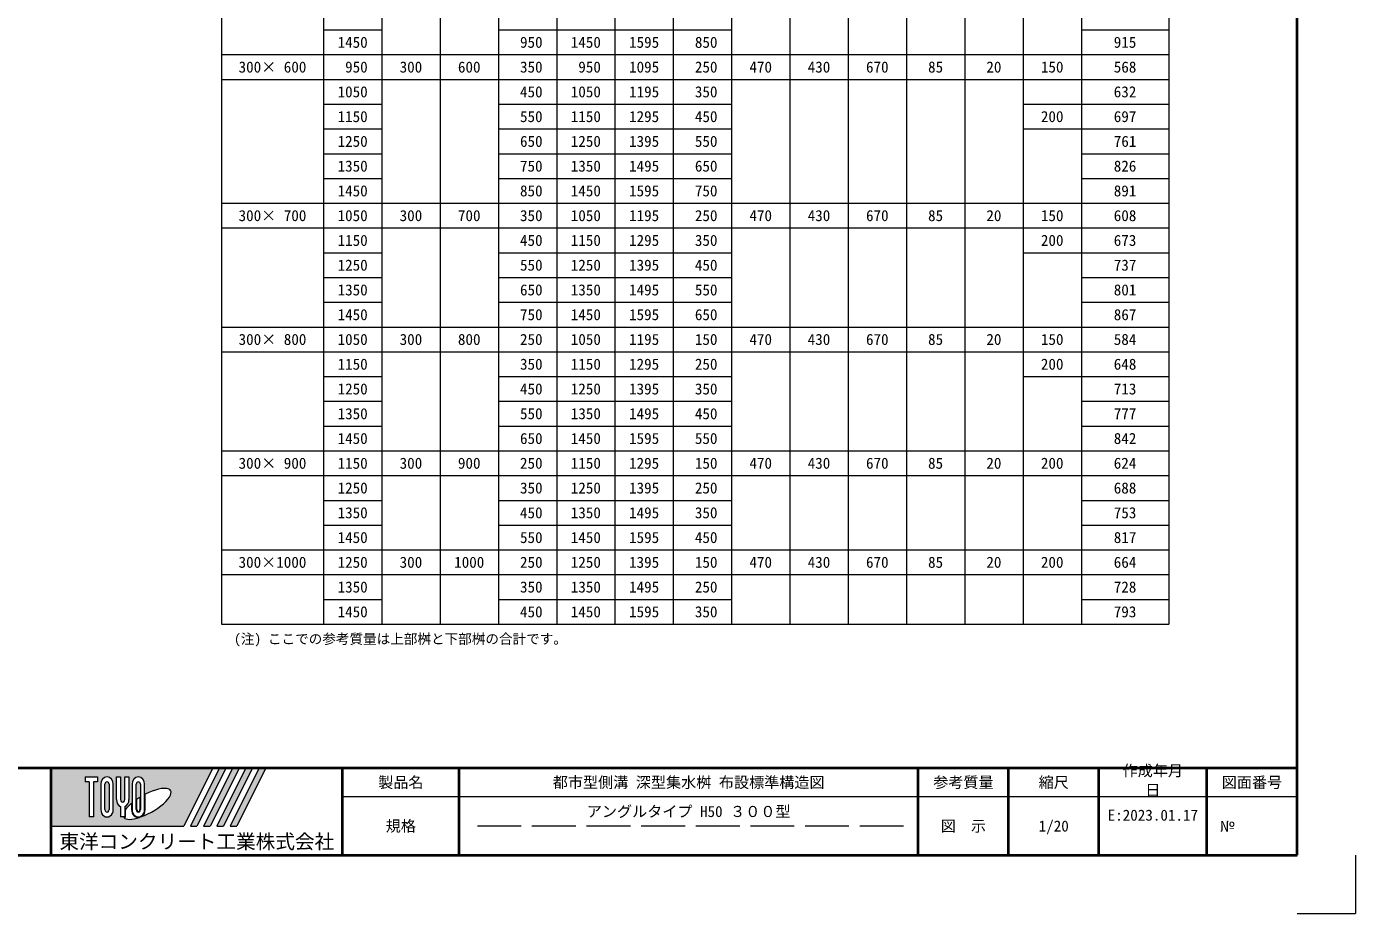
# Model space of a CAD drawing. Units: millimetres at full size; details may follow other scales. Extents: x 87398 to 114821, y -118528 to -105583.
# Drawn here: x 101173 to 105732, y -111728 to -108684 of the extents above; entities that cross this region are included whole.
import ezdxf
from ezdxf.enums import TextEntityAlignment as Align

# ---------------------------------------------------------------- set-up
doc = ezdxf.new("R2010")
doc.units = ezdxf.units.MM
doc.header["$LTSCALE"] = 25
doc.linetypes.add('DASHED', pattern=[7.5, 6, -1.5])
for name, color, linetype, lineweight in [('Defpoints_2', 8, 'Continuous', 0), ('図枠', 7, 'Continuous', 5), ('寸法・材料表', 7, 'Continuous', 13)]:
    doc.layers.add(name, color=color, linetype=linetype, lineweight=lineweight)
doc.styles.add('ＭＳ ゴシック', font='')
doc.styles.get('ＭＳ ゴシック').set_extended_font_data('MS Gothic')

msp = doc.modelspace()

# ---------------------------------------------------------------- hatches: boundary and pattern name
at = {"layer": '図枠'}
h = msp.add_hatch(color=256, dxfattribs=at)
h.paths.add_polyline_path([(101256.7, -111228.12), (101256.7, -111428.12), (101712.01, -111428.12), (101812.01, -111228.12)])
edge = h.paths.add_edge_path(flags=16)
edge.add_ellipse((101586.14, -111351.96), major_axis=(80.81, 45.23), ratio=0.3471473, start_angle=-144.31122, end_angle=72.1899, ccw=False)
edge.add_ellipse((101556.22, -111371.49), major_axis=(0, 27.5), ratio=0.8463542, start_angle=-160.70346, end_angle=-90)
edge.add_line((101579.5, -111371.49), (101579.5, -111319.07))
edge = h.paths.add_edge_path(flags=16)
edge.add_ellipse((101556.22, -111284.76), major_axis=(0, 25.38), ratio=0.8463542, start_angle=-90, end_angle=90, ccw=False)
edge.add_line((101577.7, -111284.76), (101577.7, -111371.49))
edge.add_ellipse((101556.22, -111371.49), major_axis=(0, 25.38), ratio=0.8463542, start_angle=90, end_angle=-90, ccw=False)
edge.add_line((101534.74, -111371.49), (101534.74, -111284.76))
edge = h.paths.add_edge_path(flags=16)
edge.add_line((101563.38, -111284.76), (101563.38, -111371.49))
edge.add_ellipse((101556.22, -111371.49), major_axis=(0, 8.46), ratio=0.8463542, start_angle=90, end_angle=-90, ccw=False)
edge.add_line((101549.06, -111371.49), (101549.06, -111284.76))
edge.add_ellipse((101556.22, -111284.76), major_axis=(0, 8.46), ratio=0.8463542, start_angle=-90, end_angle=90, ccw=False)
edge = h.paths.add_edge_path(flags=16)
edge.add_line((101561.59, -111329.09), (101561.59, -111371.49))
edge.add_ellipse((101556.22, -111371.49), major_axis=(0, 6.35), ratio=0.8463542, start_angle=90, end_angle=-90, ccw=False)
edge.add_line((101550.85, -111371.49), (101550.85, -111336.03))
edge.add_ellipse((101586.14, -111351.96), major_axis=(80.81, 45.23), ratio=0.3471473, start_angle=107.79174, end_angle=126.47132, ccw=False)
edge = h.paths.add_edge_path(flags=16)
edge.add_ellipse((101502.51, -111337.11), major_axis=(0, 25.38), ratio=0.8463542, start_angle=-163.34117, end_angle=-90, ccw=False)
edge.add_line((101509.67, -111361.05), (101509.67, -111396.87))
edge.add_line((101509.67, -111396.87), (101495.35, -111396.87))
edge.add_line((101495.35, -111396.87), (101495.35, -111361.05))
edge.add_ellipse((101502.51, -111337.11), major_axis=(0, 25.38), ratio=0.8463542, start_angle=90, end_angle=163.34117, ccw=False)
edge.add_line((101481.03, -111337.11), (101481.03, -111259.37))
edge.add_line((101481.03, -111259.37), (101495.35, -111259.37))
edge.add_line((101495.35, -111259.37), (101495.35, -111337.11))
edge.add_ellipse((101502.51, -111337.11), major_axis=(0, 8.46), ratio=0.8463542, start_angle=90, end_angle=-90)
edge.add_line((101509.67, -111337.11), (101509.67, -111259.37))
edge.add_line((101509.67, -111259.37), (101523.99, -111259.37))
edge.add_line((101523.99, -111259.37), (101523.99, -111337.11))
edge = h.paths.add_edge_path(flags=16)
edge.add_line((101532.95, -111349.6), (101532.95, -111371.49))
edge.add_ellipse((101556.22, -111371.49), major_axis=(0, 27.5), ratio=0.8463542, start_angle=90, end_angle=-171.54427)
edge.add_ellipse((101586.14, -111351.96), major_axis=(80.81, 45.23), ratio=0.3471473, start_angle=-178.64954, end_angle=-148.29244, ccw=False)
edge.add_line((101506.59, -111398.99), (101511.46, -111398.99))
edge.add_line((101511.46, -111398.99), (101511.46, -111372.17))
edge.add_ellipse((101586.14, -111351.96), major_axis=(80.81, 45.23), ratio=0.3471473, start_angle=148.21912, end_angle=165.90812, ccw=False)
edge = h.paths.add_edge_path(flags=16)
edge.add_ellipse((101448.8, -111284.76), major_axis=(0, 25.38), ratio=0.8463542, start_angle=-90, end_angle=90, ccw=False)
edge.add_line((101470.28, -111284.76), (101470.28, -111371.49))
edge.add_ellipse((101448.8, -111371.49), major_axis=(0, 25.38), ratio=0.8463542, start_angle=90, end_angle=-90, ccw=False)
edge.add_line((101427.31, -111371.49), (101427.31, -111284.76))
edge = h.paths.add_edge_path(flags=16)
edge.add_line((101455.96, -111284.76), (101455.96, -111371.49))
edge.add_ellipse((101448.8, -111371.49), major_axis=(0, 8.46), ratio=0.8463542, start_angle=90, end_angle=-90, ccw=False)
edge.add_line((101441.64, -111371.49), (101441.64, -111284.76))
edge.add_ellipse((101448.8, -111284.76), major_axis=(0, 8.46), ratio=0.8463542, start_angle=-90, end_angle=90, ccw=False)
h.paths.add_polyline_path([(101416.57, -111259.37), (101416.57, -111276.3), (101402.25, -111276.3), (101402.25, -111396.87), (101387.93, -111396.87), (101387.93, -111276.3), (101373.6, -111276.3), (101373.6, -111259.37)], flags=16)
for points in [[(101734.7, -111428.12), (101757.38, -111428.12), (101857.38, -111228.12), (101834.7, -111228.12)], [(101902.76, -111228.12), (101880.07, -111228.12), (101780.07, -111428.12), (101802.76, -111428.12)], [(101948.13, -111228.12), (101925.45, -111228.12), (101825.45, -111428.12), (101848.13, -111428.12)], [(101993.51, -111228.12), (101970.82, -111228.12), (101870.82, -111428.12), (101893.51, -111428.12)]]:
    msp.add_hatch(color=256, dxfattribs=at).paths.add_polyline_path(points)

# ---------------------------------------------------------------- linework, layer by layer
at = {"layer": 'Defpoints_2'}
for p, q in [((101841.36, -108865.05), (102191.36, -108865.05)), ((102391.36, -108865.05), (102791.36, -108865.05)), ((103591.36, -108865.05), (104791.36, -108865.05)), ((104591.36, -109035.05), (104791.36, -109035.05)), ((101841.36, -109375.05), (102191.36, -109375.05)), ((102391.36, -109375.05), (102791.36, -109375.05)), ((103591.36, -109375.05), (104591.36, -109375.05)), ((104591.36, -109460.05), (104791.36, -109460.05)), ((101841.36, -109800.05), (102191.36, -109800.05)), ((102391.36, -109800.05), (102791.36, -109800.05)), ((103591.36, -109800.05), (104591.36, -109800.05)), ((104591.36, -109885.05), (104791.36, -109885.05)), ((101841.36, -110225.05), (102191.36, -110225.05)), ((102391.36, -110225.05), (102791.36, -110225.05)), ((103591.36, -110225.05), (104791.36, -110225.05)), ((101841.36, -110565.05), (102191.36, -110565.05)), ((102391.36, -110565.05), (102791.36, -110565.05)), ((103591.36, -110565.05), (104791.36, -110565.05))]:
    msp.add_line(p, q, dxfattribs=at)
at = {"layer": 'Defpoints_2', "color": 1, "lineweight": 13}
for p in [(105731.7, -111528.12), (105531.7, -111728.12)]:
    msp.add_line(p, (105731.7, -111728.12), dxfattribs=at)
at = {"layer": '図枠', "lineweight": 40}
for p, q in [((105531.7, -111528.12), (105531.7, -105988.12)), ((97731.7, -111228.12), (105531.7, -111228.12)), ((101256.7, -111528.12), (101256.7, -111228.12)), ((102256.7, -111528.12), (102256.7, -111228.12)), ((102656.7, -111528.12), (102656.7, -111228.12)), ((104231.7, -111528.12), (104231.7, -111228.12)), ((104541.7, -111528.12), (104541.7, -111228.12)), ((104851.7, -111528.12), (104851.7, -111228.12)), ((105221.7, -111528.12), (105221.7, -111228.12)), ((97731.7, -111528.12), (105531.7, -111528.12))]:
    msp.add_line(p, q, dxfattribs=at)
at = {"layer": '図枠'}
for p, q in [((101256.7, -111228.12), (101812.01, -111228.12)), ((101812.01, -111228.12), (101712.01, -111428.12)), ((101834.7, -111228.12), (101734.7, -111428.12)), ((101857.38, -111228.12), (101757.38, -111428.12)), ((101880.07, -111228.12), (101780.07, -111428.12)), ((101902.76, -111228.12), (101802.76, -111428.12)), ((101925.45, -111228.12), (101825.45, -111428.12)), ((101834.7, -111228.12), (101857.38, -111228.12)), ((101948.13, -111228.12), (101848.13, -111428.12)), ((101970.82, -111228.12), (101870.82, -111428.12)), ((101880.07, -111228.12), (101902.76, -111228.12)), ((101993.51, -111228.12), (101893.51, -111428.12)), ((101925.45, -111228.12), (101948.13, -111228.12)), ((101970.82, -111228.12), (101993.51, -111228.12)), ((101373.6, -111259.37), (101373.6, -111276.3)), ((101373.6, -111259.37), (101416.57, -111259.37)), ((101387.93, -111276.3), (101373.6, -111276.3)), ((101387.93, -111276.3), (101387.93, -111396.87)), ((101402.25, -111276.3), (101402.25, -111396.87)), ((101416.57, -111276.3), (101402.25, -111276.3)), ((101416.57, -111259.37), (101416.57, -111276.3)), ((101427.31, -111284.76), (101427.31, -111371.49)), ((101441.64, -111371.49), (101441.64, -111284.76)), ((101455.96, -111284.76), (101455.96, -111371.49)), ((101470.28, -111371.49), (101470.28, -111284.76)), ((101481.03, -111259.37), (101495.35, -111259.37)), ((101481.03, -111337.11), (101481.03, -111259.37)), ((101495.35, -111259.37), (101495.35, -111337.11)), ((101509.67, -111259.37), (101523.99, -111259.37)), ((101509.67, -111337.11), (101509.67, -111259.37)), ((101523.99, -111259.37), (101523.99, -111337.11)), ((101534.74, -111284.76), (101534.74, -111371.49)), ((101549.06, -111371.49), (101549.06, -111284.76)), ((101563.38, -111284.76), (101563.38, -111371.49)), ((101577.7, -111371.49), (101577.7, -111284.76)), ((101561.59, -111329.09), (101561.59, -111371.49)), ((101579.5, -111371.49), (101579.5, -111319.07)), ((101495.35, -111361.05), (101495.35, -111396.87)), ((101509.67, -111361.05), (101509.67, -111396.87)), ((101511.46, -111372.17), (101511.46, -111398.99)), ((101532.95, -111349.6), (101532.95, -111371.49)), ((101550.85, -111371.49), (101550.85, -111336.03)), ((101402.25, -111396.87), (101387.93, -111396.87)), ((101509.67, -111396.87), (101495.35, -111396.87)), ((101506.59, -111398.99), (101511.46, -111398.99)), ((101256.7, -111428.12), (101712.01, -111428.12)), ((101734.7, -111428.12), (101757.38, -111428.12)), ((101780.07, -111428.12), (101802.76, -111428.12)), ((101825.45, -111428.12), (101848.13, -111428.12)), ((101870.82, -111428.12), (101893.51, -111428.12))]:
    msp.add_line(p, q, dxfattribs=at)
at = {"layer": '図枠', "lineweight": 13}
msp.add_line((105531.7, -111328.12), (102256.7, -111328.12), dxfattribs=at)
at = {"layer": '図枠', "linetype": 'DASHED', "lineweight": 9}
msp.add_line((104181.7, -111428.12), (102706.7, -111428.12), dxfattribs=at)
at = {"layer": '図枠'}
for centre, major_axis, ratio, start_param, end_param in [((101448.8, -111284.76), (0, 25.38), 0.846354, 4.712389, 7.8539816), ((101448.8, -111284.76), (0, 8.46), 0.846354, 4.712389, 7.8539816), ((101556.22, -111284.76), (0, 25.38), 0.846354, 4.712389, 7.8539816), ((101556.22, -111284.76), (0, 8.46), 0.846354, 4.712389, 7.8539816), ((101586.14, -111351.96), (80.81, 45.23), 0.347147, 1.6817405, 1.8219833), ((101586.14, -111351.96), (80.81, 45.23), 0.347147, 4.2621853, 7.7429163), ((101448.8, -111371.49), (0, 25.38), 0.846354, 1.5707963, 4.712389), ((101448.8, -111371.49), (0, 8.46), 0.846354, 1.5707963, 4.712389), ((101502.51, -111337.11), (0, 25.38), 0.846354, 1.5707963, 2.8017557), ((101502.51, -111337.11), (0, 8.46), 0.846354, 1.5707963, 4.712389), ((101502.51, -111337.11), (0, 25.38), 0.846354, 3.4814296, 4.712389), ((101586.14, -111351.96), (80.81, 45.23), 0.347147, 2.0815197, 2.5155126), ((101556.22, -111371.49), (0, 27.5), 0.846354, 1.5707963, 3.3154679), ((101556.22, -111371.49), (0, 25.38), 0.846354, 1.5707963, 4.712389), ((101556.22, -111371.49), (0, 8.46), 0.846354, 1.5707963, 4.712389), ((101556.22, -111371.49), (0, 6.35), 0.846354, 1.5707963, 4.712389), ((101556.22, -111371.49), (0, 27.5), 0.846354, 3.5338438, 4.712389), ((101586.14, -111351.96), (80.81, 45.23), 0.347147, 3.2093975, 4.2004451)]:
    msp.add_ellipse(centre, major_axis=major_axis, ratio=ratio, start_param=start_param, end_param=end_param, dxfattribs=at)
at = {"layer": '寸法・材料表'}
for p, q in [((101841.36, -106570.05), (101841.36, -110735.05)), ((102391.36, -106570.05), (102391.36, -110735.05)), ((104791.36, -106570.05), (104791.36, -110735.05)), ((105091.36, -106570.05), (105091.36, -110735.05)), ((102191.36, -106655.05), (102191.36, -110735.05)), ((102591.36, -106655.05), (102591.36, -110735.05)), ((102791.36, -106655.05), (102791.36, -110735.05)), ((102991.36, -106655.05), (102991.36, -110735.05)), ((103191.36, -106655.05), (103191.36, -110735.05)), ((103391.36, -106655.05), (103391.36, -110735.05)), ((103591.36, -106655.05), (103591.36, -110735.05)), ((103791.36, -106655.05), (103791.36, -110735.05)), ((103991.36, -106655.05), (103991.36, -110735.05)), ((104191.36, -106655.05), (104191.36, -110735.05)), ((104391.36, -106655.05), (104391.36, -110735.05)), ((104591.36, -106655.05), (104591.36, -110735.05)), ((102191.36, -108695.05), (102391.36, -108695.05)), ((102791.36, -108695.05), (103591.36, -108695.05)), ((104791.36, -108695.05), (105091.36, -108695.05)), ((101841.36, -108780.05), (105091.36, -108780.05)), ((102191.36, -108865.05), (102391.36, -108865.05)), ((102791.36, -108865.05), (103591.36, -108865.05)), ((104791.36, -108865.05), (105091.36, -108865.05)), ((102191.36, -108950.05), (102391.36, -108950.05)), ((102791.36, -108950.05), (103591.36, -108950.05)), ((104591.36, -108950.05), (105091.36, -108950.05)), ((102191.36, -109035.05), (102391.36, -109035.05)), ((102791.36, -109035.05), (103591.36, -109035.05)), ((104791.36, -109035.05), (105091.36, -109035.05)), ((102191.36, -109120.05), (102391.36, -109120.05)), ((102791.36, -109120.05), (103591.36, -109120.05)), ((104791.36, -109120.05), (105091.36, -109120.05)), ((102191.36, -109205.05), (102391.36, -109205.05)), ((102791.36, -109205.05), (103591.36, -109205.05)), ((104791.36, -109205.05), (105091.36, -109205.05)), ((101841.36, -109290.05), (105091.36, -109290.05)), ((102191.36, -109375.05), (102391.36, -109375.05)), ((102791.36, -109375.05), (103591.36, -109375.05)), ((104591.36, -109375.05), (105091.36, -109375.05)), ((102191.36, -109460.05), (102391.36, -109460.05)), ((102791.36, -109460.05), (103591.36, -109460.05)), ((104791.36, -109460.05), (105091.36, -109460.05)), ((102191.36, -109545.05), (102391.36, -109545.05)), ((102791.36, -109545.05), (103591.36, -109545.05)), ((104791.36, -109545.05), (105091.36, -109545.05)), ((102191.36, -109630.05), (102391.36, -109630.05)), ((102791.36, -109630.05), (103591.36, -109630.05)), ((104791.36, -109630.05), (105091.36, -109630.05)), ((101841.36, -109715.05), (105091.36, -109715.05)), ((102191.36, -109800.05), (102391.36, -109800.05)), ((102791.36, -109800.05), (103591.36, -109800.05)), ((104591.36, -109800.05), (105091.36, -109800.05)), ((102191.36, -109885.05), (102391.36, -109885.05)), ((102791.36, -109885.05), (103591.36, -109885.05)), ((104791.36, -109885.05), (105091.36, -109885.05)), ((102191.36, -109970.05), (102391.36, -109970.05)), ((102791.36, -109970.05), (103591.36, -109970.05)), ((104791.36, -109970.05), (105091.36, -109970.05)), ((102191.36, -110055.05), (102391.36, -110055.05)), ((102791.36, -110055.05), (103591.36, -110055.05)), ((104791.36, -110055.05), (105091.36, -110055.05)), ((101841.36, -110140.05), (105091.36, -110140.05)), ((102191.36, -110225.05), (102391.36, -110225.05)), ((102791.36, -110225.05), (103591.36, -110225.05)), ((104791.36, -110225.05), (105091.36, -110225.05)), ((102191.36, -110310.05), (102391.36, -110310.05)), ((102791.36, -110310.05), (103591.36, -110310.05)), ((104791.36, -110310.05), (105091.36, -110310.05)), ((102191.36, -110395.05), (102391.36, -110395.05)), ((102791.36, -110395.05), (103591.36, -110395.05)), ((104791.36, -110395.05), (105091.36, -110395.05)), ((101841.36, -110480.05), (105091.36, -110480.05)), ((102191.36, -110565.05), (102391.36, -110565.05)), ((102791.36, -110565.05), (103591.36, -110565.05)), ((104791.36, -110565.05), (105091.36, -110565.05)), ((102191.36, -110650.05), (102391.36, -110650.05)), ((102791.36, -110650.05), (103591.36, -110650.05)), ((104791.36, -110650.05), (105091.36, -110650.05)), ((101841.36, -110735.05), (105091.36, -110735.05))]:
    msp.add_line(p, q, dxfattribs=at)

# ---------------------------------------------------------------- texts
at = {"layer": '図枠', "style": 'ＭＳ ゴシック'}
for s, p in [('作成年月', (104933.1, -111218.89)), ('日', (105010.8, -111285.56))]:
    msp.add_text(s, height=37.98, dxfattribs=at).set_placement(p, align=Align.TOP_LEFT)
for s, height, p in [('製品名', 37.98, (102456.7, -111278.12)), ('都市型側溝 深型集水桝 布設標準構造図', 37.98, (103444.2, -111278.12)), ('参考質量', 37.98, (104386.7, -111278.12)), ('縮尺', 37.98, (104696.7, -111278.12)), ('図面番号', 37.98, (105376.7, -111278.12)), ('アングルタイプ H50 ３００型', 37.98, (103444.2, -111378.12)), ('E:2023.01.17', 37.98, (105036.7, -111390.74)), ('規格', 37.98, (102456.7, -111428.12)), ('図\u3000示', 37.98, (104386.7, -111428.12)), ('1/20', 37.98, (104696.7, -111428.12)), ('東洋コンクリート工業株式会社', 49.37, (101756.7, -111481.25))]:
    msp.add_text(s, height=height, dxfattribs=at).set_placement(p, align=Align.MIDDLE_CENTER)
msp.add_text('№', height=37.98, dxfattribs=at).set_placement((105266.05, -111428.12), align=Align.MIDDLE_LEFT)
at = {"layer": '寸法・材料表', "style": 'ＭＳ ゴシック'}
for s, p in [('1450', (102291.36, -108737.55)), (' 950', (102891.36, -108737.55)), ('1450', (103091.36, -108737.55)), ('1595', (103291.36, -108737.55)), (' 850', (103491.36, -108737.55)), ('915', (104941.36, -108737.55)), ('300× 600', (102016.36, -108822.55)), (' 950', (102291.36, -108822.55)), ('300', (102491.36, -108822.55)), ('600', (102691.36, -108822.55)), (' 350', (102891.36, -108822.55)), (' 950', (103091.36, -108822.55)), ('1095', (103291.36, -108822.55)), (' 250', (103491.36, -108822.55)), ('470', (103691.36, -108822.55)), ('430', (103891.36, -108822.55)), ('670', (104091.36, -108822.55)), ('85', (104291.36, -108822.55)), ('20', (104491.36, -108822.55)), ('150', (104691.36, -108822.55)), ('568', (104941.36, -108822.55)), ('1050', (102291.36, -108907.55)), (' 450', (102891.36, -108907.55)), ('1050', (103091.36, -108907.55)), ('1195', (103291.36, -108907.55)), (' 350', (103491.36, -108907.55)), ('632', (104941.36, -108907.55)), ('1150', (102291.36, -108992.55)), (' 550', (102891.36, -108992.55)), ('1150', (103091.36, -108992.55)), ('1295', (103291.36, -108992.55)), (' 450', (103491.36, -108992.55)), ('200', (104691.36, -108992.55)), ('697', (104941.36, -108992.55)), ('1250', (102291.36, -109077.55)), (' 650', (102891.36, -109077.55)), ('1250', (103091.36, -109077.55)), ('1395', (103291.36, -109077.55)), (' 550', (103491.36, -109077.55)), ('761', (104941.36, -109077.55)), ('1350', (102291.36, -109162.55)), (' 750', (102891.36, -109162.55)), ('1350', (103091.36, -109162.55)), ('1495', (103291.36, -109162.55)), (' 650', (103491.36, -109162.55)), ('826', (104941.36, -109162.55)), ('1450', (102291.36, -109247.55)), (' 850', (102891.36, -109247.55)), ('1450', (103091.36, -109247.55)), ('1595', (103291.36, -109247.55)), (' 750', (103491.36, -109247.55)), ('891', (104941.36, -109247.55)), ('300× 700', (102016.36, -109332.55)), ('1050', (102291.36, -109332.55)), ('300', (102491.36, -109332.55)), ('700', (102691.36, -109332.55)), (' 350', (102891.36, -109332.55)), ('1050', (103091.36, -109332.55)), ('1195', (103291.36, -109332.55)), (' 250', (103491.36, -109332.55)), ('470', (103691.36, -109332.55)), ('430', (103891.36, -109332.55)), ('670', (104091.36, -109332.55)), ('85', (104291.36, -109332.55)), ('20', (104491.36, -109332.55)), ('150', (104691.36, -109332.55)), ('608', (104941.36, -109332.55)), ('1150', (102291.36, -109417.55)), (' 450', (102891.36, -109417.55)), ('1150', (103091.36, -109417.55)), ('1295', (103291.36, -109417.55)), (' 350', (103491.36, -109417.55)), ('200', (104691.36, -109417.55)), ('673', (104941.36, -109417.55)), ('1250', (102291.36, -109502.55)), (' 550', (102891.36, -109502.55)), ('1250', (103091.36, -109502.55)), ('1395', (103291.36, -109502.55)), (' 450', (103491.36, -109502.55)), ('737', (104941.36, -109502.55)), ('1350', (102291.36, -109587.55)), (' 650', (102891.36, -109587.55)), ('1350', (103091.36, -109587.55)), ('1495', (103291.36, -109587.55)), (' 550', (103491.36, -109587.55)), ('801', (104941.36, -109587.55)), ('1450', (102291.36, -109672.55)), (' 750', (102891.36, -109672.55)), ('1450', (103091.36, -109672.55)), ('1595', (103291.36, -109672.55)), (' 650', (103491.36, -109672.55)), ('867', (104941.36, -109672.55)), ('300× 800', (102016.36, -109757.55)), ('1050', (102291.36, -109757.55)), ('300', (102491.36, -109757.55)), ('800', (102691.36, -109757.55)), (' 250', (102891.36, -109757.55)), ('1050', (103091.36, -109757.55)), ('1195', (103291.36, -109757.55)), (' 150', (103491.36, -109757.55)), ('470', (103691.36, -109757.55)), ('430', (103891.36, -109757.55)), ('670', (104091.36, -109757.55)), ('85', (104291.36, -109757.55)), ('20', (104491.36, -109757.55)), ('150', (104691.36, -109757.55)), ('584', (104941.36, -109757.55)), ('1150', (102291.36, -109842.55)), (' 350', (102891.36, -109842.55)), ('1150', (103091.36, -109842.55)), ('1295', (103291.36, -109842.55)), (' 250', (103491.36, -109842.55)), ('200', (104691.36, -109842.55)), ('648', (104941.36, -109842.55)), ('1250', (102291.36, -109927.55)), (' 450', (102891.36, -109927.55)), ('1250', (103091.36, -109927.55)), ('1395', (103291.36, -109927.55)), (' 350', (103491.36, -109927.55)), ('713', (104941.36, -109927.55)), ('1350', (102291.36, -110012.55)), (' 550', (102891.36, -110012.55)), ('1350', (103091.36, -110012.55)), ('1495', (103291.36, -110012.55)), (' 450', (103491.36, -110012.55)), ('777', (104941.36, -110012.55)), ('1450', (102291.36, -110097.55)), (' 650', (102891.36, -110097.55)), ('1450', (103091.36, -110097.55)), ('1595', (103291.36, -110097.55)), (' 550', (103491.36, -110097.55)), ('842', (104941.36, -110097.55)), ('300× 900', (102016.36, -110182.55)), ('1150', (102291.36, -110182.55)), ('300', (102491.36, -110182.55)), ('900', (102691.36, -110182.55)), (' 250', (102891.36, -110182.55)), ('1150', (103091.36, -110182.55)), ('1295', (103291.36, -110182.55)), (' 150', (103491.36, -110182.55)), ('470', (103691.36, -110182.55)), ('430', (103891.36, -110182.55)), ('670', (104091.36, -110182.55)), ('85', (104291.36, -110182.55)), ('20', (104491.36, -110182.55)), ('200', (104691.36, -110182.55)), ('624', (104941.36, -110182.55)), ('1250', (102291.36, -110267.55)), (' 350', (102891.36, -110267.55)), ('1250', (103091.36, -110267.55)), ('1395', (103291.36, -110267.55)), (' 250', (103491.36, -110267.55)), ('688', (104941.36, -110267.55)), ('1350', (102291.36, -110352.55)), (' 450', (102891.36, -110352.55)), ('1350', (103091.36, -110352.55)), ('1495', (103291.36, -110352.55)), (' 350', (103491.36, -110352.55)), ('753', (104941.36, -110352.55)), ('1450', (102291.36, -110437.55)), (' 550', (102891.36, -110437.55)), ('1450', (103091.36, -110437.55)), ('1595', (103291.36, -110437.55)), (' 450', (103491.36, -110437.55)), ('817', (104941.36, -110437.55)), ('300×1000', (102016.36, -110522.55)), ('1250', (102291.36, -110522.55)), ('300', (102491.36, -110522.55)), ('1000', (102691.36, -110522.55)), (' 250', (102891.36, -110522.55)), ('1250', (103091.36, -110522.55)), ('1395', (103291.36, -110522.55)), (' 150', (103491.36, -110522.55)), ('470', (103691.36, -110522.55)), ('430', (103891.36, -110522.55)), ('670', (104091.36, -110522.55)), ('85', (104291.36, -110522.55)), ('20', (104491.36, -110522.55)), ('200', (104691.36, -110522.55)), ('664', (104941.36, -110522.55)), ('1350', (102291.36, -110607.55)), (' 350', (102891.36, -110607.55)), ('1350', (103091.36, -110607.55)), ('1495', (103291.36, -110607.55)), (' 250', (103491.36, -110607.55)), ('728', (104941.36, -110607.55)), ('1450', (102291.36, -110692.55)), (' 450', (102891.36, -110692.55)), ('1450', (103091.36, -110692.55)), ('1595', (103291.36, -110692.55)), (' 350', (103491.36, -110692.55)), ('793', (104941.36, -110692.55))]:
    msp.add_text(s, height=37.98, dxfattribs=at).set_placement(p, align=Align.MIDDLE_CENTER)
msp.add_text('(注) ここでの参考質量は上部桝と下部桝の合計です。', height=34.18, dxfattribs=at).set_placement((101884.47, -110813), align=Align.BOTTOM_LEFT)

doc.saveas('drawing.dxf')
